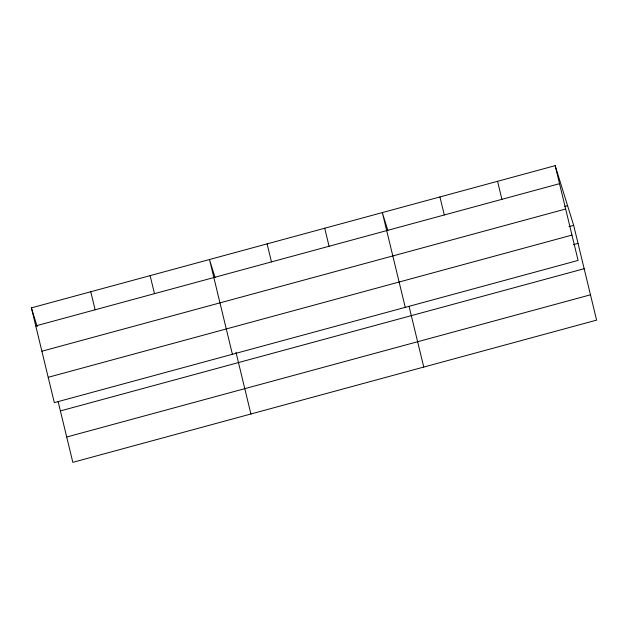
<?xml version="1.0" encoding="UTF-8"?>
<svg xmlns="http://www.w3.org/2000/svg" width="628" height="628" viewBox="0 0 628 628"><rect width="100%" height="100%" fill="white"/><g stroke="black" fill="none" stroke-linecap="round" stroke-linejoin="round"><path stroke-width="0.94" d="M555.168 165.659L578.098 260.424L54.322 402.634L31.4 307.869L555.168 165.659L573.678 225.366L596.6 320.131L72.832 462.341L58.121 401.551M35.765 325.901L559.532 183.682M564.737 206.431L567.571 205.662M41.888 351.225L565.655 209.006M568.952 226.645L573.678 225.366M48.199 377.31L571.967 235.1M573.309 244.669L578.035 243.389M60.39 410.924L584.158 268.713M66.701 437.017L590.477 294.807M387.876 230.5L382.326 212.586L405.248 307.351M215.035 277.435L209.485 259.521L232.407 354.286M31.4 307.869L37.233 326.678M497.557 181.304L501.913 199.327M439.938 196.949L444.302 214.972M409.048 306.268L423.759 367.058M324.707 228.231L329.072 246.255M267.096 243.876L271.461 261.9M235.979 352.261L250.91 413.993M150.123 275.637L154.48 293.661M90.762 291.753L95.118 309.777"/></g></svg>
